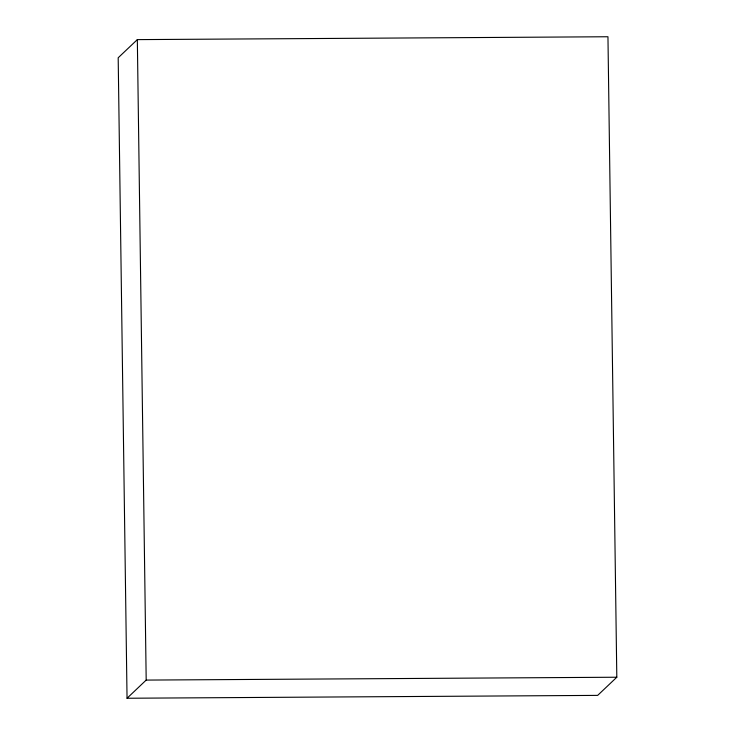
<?xml version="1.0" encoding="UTF-8"?>
<svg xmlns="http://www.w3.org/2000/svg" width="735" height="735" viewBox="0 0 735 735"><rect width="100%" height="100%" fill="white"/><g stroke="black" fill="none" stroke-linecap="round" stroke-linejoin="round"><path stroke-width="1.1" d="M137.335 39.616L118.188 57.771L127.045 698.25L597.665 695.383L616.812 677.229L607.955 36.75L137.335 39.616L146.191 680.086L127.045 698.25M146.191 680.086L616.812 677.229"/></g></svg>
